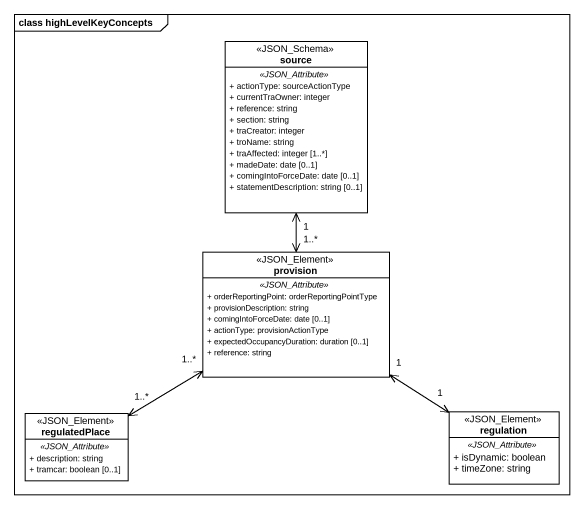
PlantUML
@startuml
mainframe class highLevelKeyConcepts
hide circle
hide empty members
skinparam classAttributeIconSize 0
class source <<JSON_Schema>> {
  .. <<JSON_Attribute>> ..
  + actionType: sourceActionType
  + currentTraOwner: integer
  + reference: string
  + section: string
  + traCreator: integer
  + troName: string
  + traAffected: integer [1..*]
  + madeDate: date [0..1]
  + comingIntoForceDate: date [0..1]
  + statementDescription: string [0..1]
}
class provision <<JSON_Element>> {
  .. <<JSON_Attribute>> ..
  + orderReportingPoint: orderReportingPointType
  + provisionDescription: string
  + comingIntoForceDate: date [0..1]
  + actionType: provisionActionType
  + expectedOccupancyDuration: duration [0..1]
  + reference: string
}
class regulatedPlace <<JSON_Element>> {
  .. <<JSON_Attribute>> ..
  + description: string
  + tramcar: boolean [0..1]
}
class regulation <<JSON_Element>> {
  .. <<JSON_Attribute>> ..
  + isDynamic: boolean
  + timeZone: string
}
source "1" <--> "1..*" provision
provision "1..*" <--> "1..*" regulatedPlace
provision "1" <--> "1" regulation
@enduml
